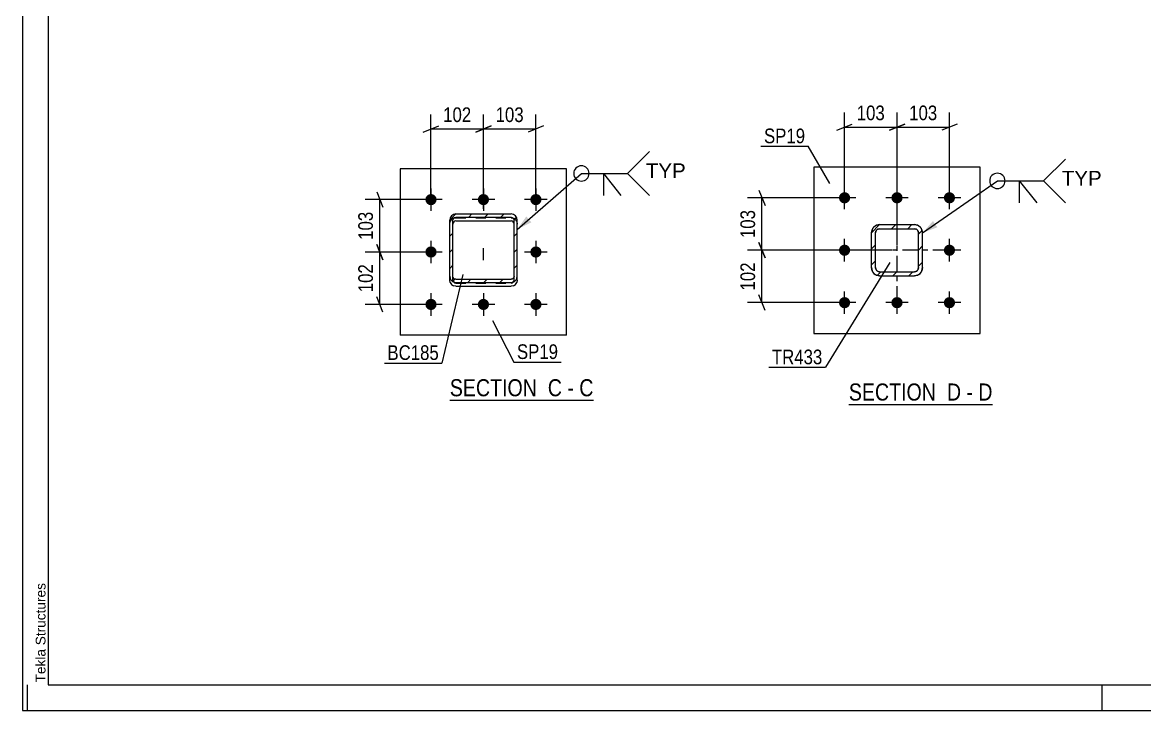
# Model space of a CAD drawing. Header units: millimetres. Extents: x -86 to 755, y -439 to 155.
# Drawn here: x -85.9 to 133.4, y -439.4 to -304.9 of the extents above; entities that cross this region are included whole.
import ezdxf

# ---------------------------------------------------------------- set-up
doc = ezdxf.new("R2010")
doc.units = ezdxf.units.MM
doc.linetypes.add('DXK_LINE_DOT2', pattern=[3.9198, 1.9599, -1.9599])
doc.linetypes.add('DXK_LINE_DOT3', pattern=[5.9187, 2.979, -0.9799, 0.9799, -0.9799])
doc.styles.add('Arial', font='ARIAL.TTF', dxfattribs={"height": 0.2})
doc.styles.add('Arial Narrow', font='ARIALN.TTF', dxfattribs={"height": 0.2})

# ---------------------------------------------------------------- blocks, each defined once
blk = doc.blocks.new('Unknown-814185138-1135')
at = {"color": 5, "linetype": 'Continuous'}
for p, q in [((-85.91, 154.59), (-85.91, -439.41)), ((-80.91, 149.59), (-80.91, -434.41)), ((-84.91, -439.41), (-84.91, -434.41)), ((-80.91, -434.41), (750.09, -434.41)), ((125.09, -439.41), (125.09, -434.41)), ((-85.91, -439.41), (755.09, -439.41))]:
    blk.add_line(p, q, dxfattribs=at)
at = {"color": 174, "linetype": 'Continuous', "style": 'Arial'}
blk.add_text('Tekla Structures', height=1.9102, rotation=90, dxfattribs=at).set_placement((-81.41, -433.91))
blk = doc.blocks.new('Unknown-814185138-13 - 12337')
at = {"color": 6, "linetype": 'Continuous'}
blk.add_line((-2.39, -378.72), (25.68, -378.72), dxfattribs=at)
at = {"color": 0, "linetype": 'Continuous'}
blk.add_wipeout([(15.71, -377.97), (15.71, -374.47), (-2.39, -374.47), (-2.39, -377.97)], dxfattribs=at)
at = {"color": 7, "linetype": 'Continuous', "style": 'Arial Narrow'}
blk.add_text('SECTION ', height=3.34, dxfattribs=at).set_placement((-2.39, -377.97))
at = {"color": 0, "linetype": 'Continuous'}
blk.add_wipeout([(19.53, -377.97), (19.53, -374.47), (16.76, -374.47), (16.76, -377.97)], dxfattribs=at)
at = {"color": 7, "linetype": 'Continuous', "style": 'Arial Narrow'}
blk.add_text('C', height=3.34, dxfattribs=at).set_placement((16.76, -377.97))
at = {"color": 0, "linetype": 'Continuous'}
blk.add_wipeout([(21.86, -377.97), (21.86, -374.47), (20.58, -374.47), (20.58, -377.97)], dxfattribs=at)
at = {"color": 7, "linetype": 'Continuous', "style": 'Arial Narrow'}
blk.add_text('-', height=3.34, dxfattribs=at).set_placement((20.58, -377.97))
at = {"color": 0, "linetype": 'Continuous'}
blk.add_wipeout([(25.68, -377.97), (25.68, -374.47), (22.91, -374.47), (22.91, -377.97)], dxfattribs=at)
at = {"color": 7, "linetype": 'Continuous', "style": 'Arial Narrow'}
blk.add_text('C', height=3.34, dxfattribs=at).set_placement((22.91, -377.97))
blk = doc.blocks.new('Unknown-814185138-16 - 1615')
at = {"color": 6, "linetype": 'Continuous'}
blk.add_line((75.59, -379.56), (103.66, -379.56), dxfattribs=at)
at = {"color": 0, "linetype": 'Continuous'}
blk.add_wipeout([(93.7, -378.81), (93.7, -375.31), (75.59, -375.31), (75.59, -378.81)], dxfattribs=at)
at = {"color": 7, "linetype": 'Continuous', "style": 'Arial Narrow'}
blk.add_text('SECTION ', height=3.34, dxfattribs=at).set_placement((75.59, -378.81))
at = {"color": 0, "linetype": 'Continuous'}
blk.add_wipeout([(97.52, -378.81), (97.52, -375.31), (94.75, -375.31), (94.75, -378.81)], dxfattribs=at)
at = {"color": 7, "linetype": 'Continuous', "style": 'Arial Narrow'}
blk.add_text('D', height=3.34, dxfattribs=at).set_placement((94.75, -378.81))
at = {"color": 0, "linetype": 'Continuous'}
blk.add_wipeout([(99.84, -378.81), (99.84, -375.31), (98.57, -375.31), (98.57, -378.81)], dxfattribs=at)
at = {"color": 7, "linetype": 'Continuous', "style": 'Arial Narrow'}
blk.add_text('-', height=3.34, dxfattribs=at).set_placement((98.57, -378.81))
at = {"color": 0, "linetype": 'Continuous'}
blk.add_wipeout([(103.66, -378.81), (103.66, -375.31), (100.89, -375.31), (100.89, -378.81)], dxfattribs=at)
at = {"color": 7, "linetype": 'Continuous', "style": 'Arial Narrow'}
blk.add_text('D', height=3.34, dxfattribs=at).set_placement((100.89, -378.81))
blk = doc.blocks.new('Part-814185138-12351 - 12337')
at = {"linetype": 'Continuous'}
h = blk.add_hatch(dxfattribs=at)
h.set_pattern_fill('', scale=0.7, style=0, pattern_type=0)
h.set_pattern_definition([(45, (-1.218, -342.3343), (-1.57154, 1.57154), [])])
h.paths.add_polyline_path([(9.58, -342.33), (-1.22, -342.33), (-1.68, -342.43), (-2.07, -342.69), (-2.33, -343.08), (-2.42, -343.55), (-2.42, -354.49), (-2.33, -354.96), (-2.07, -355.35), (-1.68, -355.62), (-1.22, -355.71), (9.58, -355.71), (10.04, -355.62), (10.43, -355.35), (10.69, -354.96), (10.78, -354.49), (10.78, -343.55), (10.69, -343.08), (10.43, -342.69), (10.04, -342.43)])
h.paths.add_polyline_path([(10.14, -343.32), (10.18, -343.55), (10.18, -354.49), (10.14, -354.73), (10.01, -354.92), (9.81, -355.06), (9.58, -355.1), (-1.22, -355.1), (-1.45, -355.06), (-1.64, -354.92), (-1.77, -354.73), (-1.82, -354.49), (-1.82, -343.55), (-1.77, -343.32), (-1.64, -343.12), (-1.45, -342.99), (-1.22, -342.94), (9.58, -342.94), (9.81, -342.99), (10.01, -343.12)])
at = {"color": 2, "linetype": 'Continuous'}
for p, q in [((-2.33, -343.08), (-2.42, -343.55)), ((-2.42, -354.49), (-2.42, -343.55)), ((-1.82, -343.55), (-1.77, -343.32)), ((-1.82, -354.49), (-1.82, -343.55)), ((-1.77, -344.06), (-1.82, -344.3)), ((-1.77, -343.32), (-1.64, -343.12)), ((-1.64, -343.87), (-1.77, -344.06)), ((-1.22, -342.33), (-1.68, -342.43)), ((-1.64, -343.12), (-1.45, -342.99)), ((-1.45, -343.73), (-1.64, -343.87)), ((-1.45, -342.99), (-1.22, -342.94)), ((-1.22, -343.69), (-1.45, -343.73)), ((-1.22, -342.33), (9.58, -342.33)), ((-1.22, -342.94), (9.58, -342.94)), ((-1.22, -343.69), (9.58, -343.69)), ((10.04, -342.43), (9.58, -342.33)), ((9.58, -342.94), (9.81, -342.99)), ((9.81, -343.73), (9.58, -343.69)), ((9.81, -342.99), (10.01, -343.12)), ((10.01, -343.87), (9.81, -343.73)), ((10.01, -343.12), (10.14, -343.32)), ((10.14, -344.06), (10.01, -343.87)), ((10.14, -343.32), (10.18, -343.55)), ((10.18, -344.3), (10.14, -344.06)), ((10.18, -354.49), (10.18, -343.55)), ((10.78, -343.55), (10.69, -343.08)), ((10.78, -354.49), (10.78, -343.55)), ((-2.42, -355.24), (-2.42, -354.49)), ((-2.42, -354.49), (-2.33, -354.96)), ((-2.33, -355.7), (-2.42, -355.24)), ((-1.77, -354.73), (-1.82, -354.49)), ((-1.64, -354.92), (-1.77, -354.73)), ((-1.45, -355.06), (-1.64, -354.92)), ((-1.22, -355.1), (-1.45, -355.06)), ((-1.22, -355.1), (9.58, -355.1)), ((9.81, -355.06), (9.58, -355.1)), ((10.01, -354.92), (9.81, -355.06)), ((10.14, -354.73), (10.01, -354.92)), ((10.18, -354.49), (10.14, -354.73)), ((10.69, -354.96), (10.78, -354.49)), ((10.78, -355.24), (10.69, -355.7)), ((10.78, -355.24), (10.78, -354.49)), ((-1.68, -355.62), (-1.22, -355.71)), ((-1.22, -356.46), (-1.68, -356.36)), ((-1.22, -355.71), (9.58, -355.71)), ((-1.22, -356.46), (9.58, -356.46)), ((9.58, -355.71), (10.04, -355.62)), ((10.04, -356.36), (9.58, -356.46))]:
    blk.add_line(p, q, dxfattribs=at)
at = {"color": 7, "linetype": 'DXK_LINE_DOT2'}
for p, q in [((-2.42, -354.49), (-2.42, -343.55)), ((-2.42, -344.3), (-2.33, -343.83)), ((-1.82, -355.24), (-1.82, -343.55)), ((-1.68, -343.17), (-1.22, -343.08)), ((-1.22, -343.08), (9.58, -343.08)), ((9.58, -343.08), (10.04, -343.17)), ((10.18, -355.24), (10.18, -343.55)), ((10.69, -343.83), (10.78, -344.3)), ((10.78, -354.49), (10.78, -343.55)), ((-1.82, -355.24), (-1.77, -355.47)), ((10.14, -355.47), (10.18, -355.24)), ((-1.77, -355.47), (-1.64, -355.67)), ((-1.64, -355.67), (-1.45, -355.8)), ((-1.45, -355.8), (-1.22, -355.85)), ((-1.22, -355.85), (9.58, -355.85)), ((9.58, -355.85), (9.81, -355.8)), ((9.81, -355.8), (10.01, -355.67)), ((10.01, -355.67), (10.14, -355.47))]:
    blk.add_line(p, q, dxfattribs=at)
at = {"color": 7, "linetype": 'DXK_LINE_DOT3'}
blk.add_line((4.18, -351.39), (4.18, -349.02), dxfattribs=at)
at = {"color": 2, "linetype": 'Continuous'}
for centre, start, end in [((-1.21, -343.54), 112.882, 157.8784), ((9.57, -343.54), 22.1216, 67.118), ((-1.21, -354.51), 202.1216, 247.118), ((9.57, -354.51), 292.882, 337.8784), ((-1.21, -355.25), 202.1216, 247.118), ((9.57, -355.25), 292.882, 337.8784)]:
    blk.add_arc(centre, 1.21, start, end, dxfattribs=at)
at = {"color": 7, "linetype": 'DXK_LINE_DOT2'}
for centre, start, end in [((-1.21, -344.28), 112.882, 157.8784), ((9.57, -344.28), 22.1216, 67.118)]:
    blk.add_arc(centre, 1.21, start, end, dxfattribs=at)
blk = doc.blocks.new('Bolt-814185138-12459 - 12337')
at = {"linetype": 'Continuous'}
for points in [[(-6.07, -340.62, -1), (-6.07, -338.42, -1)], [(4.18, -340.62, -1), (4.18, -338.42, -1)], [(14.43, -340.62, -1), (14.43, -338.42, -1)], [(-6.07, -350.87, -1), (-6.07, -348.67, -1)], [(14.43, -350.87, -1), (14.43, -348.67, -1)], [(-6.07, -361.12, -1), (-6.07, -358.92, -1)], [(4.18, -361.12, -1), (4.18, -358.92, -1)], [(14.43, -361.12, -1), (14.43, -358.92, -1)]]:
    blk.add_hatch(color=1, dxfattribs=at).paths.add_polyline_path(points)
at = {"color": 1, "linetype": 'Continuous'}
for p, q in [((-6.07, -337.32), (-6.07, -341.72)), ((4.18, -337.32), (4.18, -341.72)), ((14.43, -337.32), (14.43, -341.72)), ((-3.87, -339.52), (-8.27, -339.52)), ((6.38, -339.52), (1.98, -339.52)), ((16.63, -339.52), (12.23, -339.52)), ((-6.07, -347.57), (-6.07, -351.97)), ((14.43, -347.57), (14.43, -351.97)), ((-3.87, -349.77), (-8.27, -349.77)), ((16.63, -349.77), (12.23, -349.77)), ((-6.07, -357.82), (-6.07, -362.22)), ((4.18, -357.82), (4.18, -362.22)), ((14.43, -357.82), (14.43, -362.22)), ((-3.87, -360.02), (-8.27, -360.02)), ((6.38, -360.02), (1.98, -360.02)), ((16.63, -360.02), (12.23, -360.02))]:
    blk.add_line(p, q, dxfattribs=at)
blk = doc.blocks.new('Part-814185138-12355 - 12337')
at = {"color": 2, "linetype": 'Continuous'}
for p, q in [((20.43, -333.52), (-12.07, -333.52)), ((-12.07, -333.52), (-12.07, -366.02)), ((20.43, -366.02), (20.43, -333.52)), ((20.43, -366.02), (-12.07, -366.02))]:
    blk.add_line(p, q, dxfattribs=at)
blk = doc.blocks.new('Part-814185138-1662 - 1615')
at = {"linetype": 'Continuous'}
h = blk.add_hatch(dxfattribs=at)
h.set_pattern_fill('', scale=0.7, style=0, pattern_type=0)
h.set_pattern_definition([(45, (81.5956, -344.4233), (-1.57154, 1.57154), [])])
h.paths.add_polyline_path([(88.4, -344.42), (81.6, -344.42), (80.98, -344.55), (80.46, -344.89), (80.12, -345.41), (80, -346.02), (80, -352.82), (80.12, -353.44), (80.46, -353.95), (80.98, -354.3), (81.6, -354.42), (88.4, -354.42), (89.01, -354.3), (89.53, -353.95), (89.87, -353.44), (90, -352.82), (90, -346.02), (89.87, -345.41), (89.53, -344.89), (89.01, -344.55)])
h.paths.add_polyline_path([(89.13, -345.72), (89.2, -346.02), (89.2, -352.82), (89.13, -353.13), (88.96, -353.39), (88.7, -353.56), (88.4, -353.62), (81.6, -353.62), (81.29, -353.56), (81.03, -353.39), (80.86, -353.13), (80.8, -352.82), (80.8, -346.02), (80.86, -345.72), (81.03, -345.46), (81.29, -345.28), (81.6, -345.22), (88.4, -345.22), (88.7, -345.28), (88.96, -345.46)])
at = {"color": 7, "linetype": 'DXK_LINE_DOT3'}
for p, q in [((85, -359.42), (85, -339.42)), ((95, -349.42), (75, -349.42))]:
    blk.add_line(p, q, dxfattribs=at)
at = {"color": 7, "linetype": 'DXK_LINE_DOT2'}
for p, q in [((80, -346.02), (80.12, -345.41)), ((80, -352.82), (80, -346.02)), ((80.86, -345.72), (80.8, -346.02)), ((80.8, -352.82), (80.8, -346.02)), ((80.98, -344.55), (81.6, -344.42)), ((81.6, -345.22), (81.29, -345.28)), ((81.6, -344.42), (88.4, -344.42)), ((81.6, -345.22), (88.4, -345.22)), ((88.4, -344.42), (89.01, -344.55)), ((88.7, -345.28), (88.4, -345.22)), ((89.2, -346.02), (89.13, -345.72)), ((89.2, -352.82), (89.2, -346.02)), ((89.87, -345.41), (90, -346.02)), ((90, -352.82), (90, -346.02)), ((80.12, -353.44), (80, -352.82)), ((80.8, -352.82), (80.86, -353.13)), ((89.13, -353.13), (89.2, -352.82)), ((90, -352.82), (89.87, -353.44)), ((81.6, -354.42), (80.98, -354.3)), ((81.29, -353.56), (81.6, -353.62)), ((81.6, -353.62), (88.4, -353.62)), ((81.6, -354.42), (88.4, -354.42)), ((88.4, -353.62), (88.7, -353.56)), ((89.01, -354.3), (88.4, -354.42))]:
    blk.add_line(p, q, dxfattribs=at)
at = {"color": 2, "linetype": 'Continuous'}
for p, q in [((80.12, -345.41), (80, -346.02)), ((80, -352.82), (80, -346.02)), ((80.8, -346.02), (80.86, -345.72)), ((80.8, -352.82), (80.8, -346.02)), ((81.6, -344.42), (80.98, -344.55)), ((81.29, -345.28), (81.6, -345.22)), ((81.6, -344.42), (88.4, -344.42)), ((81.6, -345.22), (88.4, -345.22)), ((89.01, -344.55), (88.4, -344.42)), ((88.4, -345.22), (88.7, -345.28)), ((89.13, -345.72), (89.2, -346.02)), ((89.2, -352.82), (89.2, -346.02)), ((90, -346.02), (89.87, -345.41)), ((90, -352.82), (90, -346.02)), ((80, -352.82), (80.12, -353.44)), ((80.86, -353.13), (80.8, -352.82)), ((89.2, -352.82), (89.13, -353.13)), ((89.87, -353.44), (90, -352.82)), ((80.98, -354.3), (81.6, -354.42)), ((81.6, -353.62), (81.29, -353.56)), ((81.6, -353.62), (88.4, -353.62)), ((81.6, -354.42), (88.4, -354.42)), ((88.7, -353.56), (88.4, -353.62)), ((88.4, -354.42), (89.01, -354.3))]:
    blk.add_line(p, q, dxfattribs=at)
at = {"color": 7, "linetype": 'DXK_LINE_DOT2'}
for centre, radius, start, end in [((81.6, -346.02), 1.6, 112.5, 157.5), ((81.6, -346.02), 0.8, 112.5, 157.5), ((88.4, -346.02), 0.8, 22.5, 67.5), ((88.4, -346.02), 1.6, 22.5, 67.5), ((81.6, -352.82), 1.6, 202.5, 247.5), ((81.6, -352.82), 0.8, 202.5, 247.5), ((88.4, -352.82), 0.8, 292.5, 337.5), ((88.4, -352.82), 1.6, 292.5, 337.5)]:
    blk.add_arc(centre, radius, start, end, dxfattribs=at)
at = {"color": 2, "linetype": 'Continuous'}
for centre, radius, start, end in [((81.6, -346.02), 1.6, 112.5, 157.5), ((81.6, -346.02), 0.8, 112.5, 157.5), ((88.4, -346.02), 0.8, 22.5, 67.5), ((88.4, -346.02), 1.6, 22.5, 67.5), ((81.6, -352.82), 1.6, 202.5, 247.5), ((81.6, -352.82), 0.8, 202.5, 247.5), ((88.4, -352.82), 0.8, 292.5, 337.5), ((88.4, -352.82), 1.6, 292.5, 337.5)]:
    blk.add_arc(centre, radius, start, end, dxfattribs=at)
blk = doc.blocks.new('Part-814185138-1770 - 1615')
at = {"color": 2, "linetype": 'Continuous'}
for p, q in [((101.25, -333.17), (68.75, -333.17)), ((68.75, -333.17), (68.75, -365.67)), ((101.25, -365.67), (101.25, -333.17)), ((68.75, -365.67), (101.25, -365.67))]:
    blk.add_line(p, q, dxfattribs=at)
blk = doc.blocks.new('Bolt-814185138-1667 - 1615')
at = {"linetype": 'Continuous'}
for points in [[(74.75, -340.27, -1), (74.75, -338.07, -1)], [(85, -340.27, -1), (85, -338.07, -1)], [(95.25, -340.27, -1), (95.25, -338.07, -1)], [(74.75, -350.52, -1), (74.75, -348.32, -1)], [(95.25, -350.52, -1), (95.25, -348.32, -1)], [(74.75, -360.77, -1), (74.75, -358.57, -1)], [(85, -360.77, -1), (85, -358.57, -1)], [(95.25, -360.77, -1), (95.25, -358.57, -1)]]:
    blk.add_hatch(color=1, dxfattribs=at).paths.add_polyline_path(points)
at = {"color": 1, "linetype": 'Continuous'}
for p, q in [((74.75, -341.37), (74.75, -336.97)), ((85, -341.37), (85, -336.97)), ((95.25, -341.37), (95.25, -336.97)), ((76.95, -339.17), (72.55, -339.17)), ((87.2, -339.17), (82.8, -339.17)), ((97.45, -339.17), (93.05, -339.17)), ((74.75, -351.62), (74.75, -347.22)), ((95.25, -351.62), (95.25, -347.22)), ((76.95, -349.42), (72.55, -349.42)), ((97.45, -349.42), (93.05, -349.42)), ((74.75, -361.87), (74.75, -357.47)), ((85, -361.87), (85, -357.47)), ((95.25, -361.87), (95.25, -357.47)), ((76.95, -359.67), (72.55, -359.67)), ((87.2, -359.67), (82.8, -359.67)), ((97.45, -359.67), (93.05, -359.67))]:
    blk.add_line(p, q, dxfattribs=at)
blk = doc.blocks.new('StraightDimension-814185138-12693 - 12337')
at = {"color": 7, "linetype": 'Continuous'}
for p, q in [((-7.07, -339.52), (-18.92, -339.52)), ((-16.67, -338.02), (-15.47, -341.02)), ((-16.07, -349.77), (-16.07, -339.52)), ((-15.47, -351.27), (-16.67, -348.27)), ((-7.07, -349.77), (-18.92, -349.77))]:
    blk.add_line(p, q, dxfattribs=at)
at = {"color": 0}
blk.add_wipeout([(-16.82, -341.3), (-21.02, -341.3), (-21.02, -347.98), (-16.82, -347.98)], dxfattribs=at)
at = {"color": 3, "style": 'Arial Narrow'}
blk.add_text('103', height=2.863, rotation=90.0002, dxfattribs=at).set_placement((-17.42, -347.38))
blk = doc.blocks.new('StraightDimension-814185138-12565 - 12337')
at = {"color": 7, "linetype": 'Continuous'}
for p, q in [((4.18, -341.33), (4.18, -322.86)), ((14.43, -338.52), (14.43, -322.86)), ((2.68, -326.31), (5.68, -325.11)), ((4.18, -325.71), (14.43, -325.71)), ((15.93, -325.11), (12.93, -326.31))]:
    blk.add_line(p, q, dxfattribs=at)
at = {"color": 0}
blk.add_wipeout([(12.65, -324.96), (12.65, -320.76), (5.96, -320.76), (5.96, -324.96)], dxfattribs=at)
at = {"color": 3, "style": 'Arial Narrow'}
blk.add_text('103', height=2.863, dxfattribs=at).set_placement((6.56, -324.36))
blk = doc.blocks.new('StraightDimension-814185138-12694 - 12337')
at = {"color": 7, "linetype": 'Continuous'}
for p, q in [((-16.67, -348.27), (-15.47, -351.27)), ((-7.07, -349.77), (-18.92, -349.77)), ((-16.07, -360.02), (-16.07, -349.77)), ((-15.47, -361.52), (-16.67, -358.52)), ((-7.07, -360.02), (-18.92, -360.02))]:
    blk.add_line(p, q, dxfattribs=at)
at = {"color": 0}
blk.add_wipeout([(-16.82, -351.55), (-21.02, -351.55), (-21.02, -358.23), (-16.82, -358.23)], dxfattribs=at)
at = {"color": 3, "style": 'Arial Narrow'}
blk.add_text('102', height=2.863, rotation=90.0002, dxfattribs=at).set_placement((-17.42, -357.63))
blk = doc.blocks.new('StraightDimension-814185138-12566 - 12337')
at = {"color": 7, "linetype": 'Continuous'}
for p, q in [((-6.07, -338.52), (-6.07, -322.86)), ((4.18, -341.33), (4.18, -322.86)), ((-7.57, -326.31), (-4.57, -325.11)), ((-6.07, -325.71), (4.18, -325.71)), ((5.68, -325.11), (2.68, -326.31))]:
    blk.add_line(p, q, dxfattribs=at)
at = {"color": 0}
blk.add_wipeout([(2.4, -324.96), (2.4, -320.76), (-4.29, -320.76), (-4.29, -324.96)], dxfattribs=at)
at = {"color": 3, "style": 'Arial Narrow'}
blk.add_text('102', height=2.863, dxfattribs=at).set_placement((-3.69, -324.36))
blk = doc.blocks.new('StraightDimension-814185138-13199 - 1615')
at = {"color": 7, "linetype": 'Continuous'}
for p, q in [((85, -348.42), (85, -322.5)), ((95.25, -338.17), (95.25, -322.5)), ((83.5, -325.95), (86.5, -324.75)), ((85, -325.35), (95.25, -325.35)), ((96.75, -324.75), (93.75, -325.95))]:
    blk.add_line(p, q, dxfattribs=at)
at = {"color": 0}
blk.add_wipeout([(93.46, -324.6), (93.46, -320.4), (86.78, -320.4), (86.78, -324.6)], dxfattribs=at)
at = {"color": 3, "style": 'Arial Narrow'}
blk.add_text('103', height=2.863, dxfattribs=at).set_placement((87.38, -324))
blk = doc.blocks.new('StraightDimension-814185138-13200 - 1615')
at = {"color": 7, "linetype": 'Continuous'}
for p, q in [((74.75, -338.17), (74.75, -322.5)), ((85, -348.42), (85, -322.5)), ((73.25, -325.95), (76.25, -324.75)), ((74.75, -325.35), (85, -325.35)), ((86.5, -324.75), (83.5, -325.95))]:
    blk.add_line(p, q, dxfattribs=at)
at = {"color": 0}
blk.add_wipeout([(83.21, -324.6), (83.21, -320.4), (76.53, -320.4), (76.53, -324.6)], dxfattribs=at)
at = {"color": 3, "style": 'Arial Narrow'}
blk.add_text('103', height=2.863, dxfattribs=at).set_placement((77.13, -324))
blk = doc.blocks.new('StraightDimension-814185138-13254 - 1615')
at = {"color": 7, "linetype": 'Continuous'}
for p, q in [((58.01, -337.67), (59.21, -340.67)), ((73.75, -339.17), (55.76, -339.17)), ((58.61, -349.42), (58.61, -339.17)), ((59.21, -350.92), (58.01, -347.92)), ((84, -349.42), (55.76, -349.42))]:
    blk.add_line(p, q, dxfattribs=at)
at = {"color": 0}
blk.add_wipeout([(57.86, -340.96), (53.66, -340.96), (53.66, -347.64), (57.86, -347.64)], dxfattribs=at)
at = {"color": 3, "style": 'Arial Narrow'}
blk.add_text('103', height=2.863, rotation=90.0002, dxfattribs=at).set_placement((57.26, -347.04))
blk = doc.blocks.new('StraightDimension-814185138-13255 - 1615')
at = {"color": 7, "linetype": 'Continuous'}
for p, q in [((58.01, -347.92), (59.21, -350.92)), ((84, -349.42), (55.76, -349.42)), ((58.61, -359.67), (58.61, -349.42)), ((59.21, -361.17), (58.01, -358.17)), ((73.75, -359.67), (55.76, -359.67))]:
    blk.add_line(p, q, dxfattribs=at)
at = {"color": 0}
blk.add_wipeout([(57.86, -351.21), (53.66, -351.21), (53.66, -357.89), (57.86, -357.89)], dxfattribs=at)
at = {"color": 3, "style": 'Arial Narrow'}
blk.add_text('102', height=2.863, rotation=90.0002, dxfattribs=at).set_placement((57.26, -357.29))
blk = doc.blocks.new('WeldMark-814185138-13009 - 12337')
at = {"linetype": 'Continuous'}
blk.add_hatch(color=30, dxfattribs=at).paths.add_polyline_path([(13.54, -343.95), (10.78, -345.36), (12.55, -342.82)])
at = {"color": 30, "linetype": 'Continuous'}
for p, q in [((10.78, -345.36), (23.32, -334.41)), ((23.32, -334.41), (32.32, -334.41))]:
    blk.add_line(p, q, dxfattribs=at)
at = {"color": 3, "linetype": 'Continuous'}
for q in [(31.04, -338.7), (27.61, -338.7)]:
    blk.add_line((27.61, -334.41), q, dxfattribs=at)
for start, end in [(90, 270), (270, 90)]:
    blk.add_arc((23.32, -334.41), 1.5, start, end, dxfattribs=at)
at = {"color": 0, "linetype": 'Continuous'}
blk.add_wipeout([(43.7, -335.31), (43.7, -332.31), (35.92, -332.31), (35.92, -335.31)], dxfattribs=at)
blk.add_wipeout([(43.7, -335.31), (43.7, -332.31), (35.92, -332.31), (35.92, -335.31)], dxfattribs=at)
at = {"color": 3, "linetype": 'Continuous'}
for q in [(36.61, -330.13), (36.61, -338.7)]:
    blk.add_line((32.32, -334.41), q, dxfattribs=at)
at = {"color": 3, "linetype": 'Continuous', "style": 'Arial'}
blk.add_text('TYP', height=2.865, dxfattribs=at).set_placement((35.92, -335.31))
blk = doc.blocks.new('Mark-814185138-12697 - 12337')
at = {"color": 0}
blk.add_wipeout([(-4.53, -370.87), (-4.53, -367.87), (-14.58, -367.87), (-14.58, -370.87)], dxfattribs=at)
blk.add_wipeout([(-4.53, -370.87), (-4.53, -367.87), (-14.58, -367.87), (-14.58, -370.87)], dxfattribs=at)
at = {"color": 30, "linetype": 'Continuous'}
for p in [(0.18, -354.15), (-15.18, -371.47)]:
    blk.add_line(p, (-3.93, -371.47), dxfattribs=at)
at = {"color": 3, "style": 'Arial Narrow'}
blk.add_text('BC185', height=2.863, dxfattribs=at).set_placement((-14.58, -370.87))
blk = doc.blocks.new('Mark-814185138-12698 - 12337')
at = {"color": 0}
blk.add_wipeout([(18.77, -370.68), (18.77, -367.68), (10.73, -367.68), (10.73, -370.68)], dxfattribs=at)
blk.add_wipeout([(18.77, -370.68), (18.77, -367.68), (10.73, -367.68), (10.73, -370.68)], dxfattribs=at)
at = {"color": 30, "linetype": 'Continuous'}
for p, q in [((5.95, -363.16), (10.13, -371.28)), ((10.13, -371.28), (19.37, -371.28))]:
    blk.add_line(p, q, dxfattribs=at)
at = {"color": 3, "style": 'Arial Narrow'}
blk.add_text('SP19', height=2.863, dxfattribs=at).set_placement((10.73, -370.68))
blk = doc.blocks.new('WeldMark-814185138-1877 - 1615')
at = {"linetype": 'Continuous'}
blk.add_hatch(color=30, dxfattribs=at).paths.add_polyline_path([(92.89, -344.93), (90, -346.02), (92.03, -343.7)])
at = {"color": 30, "linetype": 'Continuous'}
for p, q in [((90, -346.02), (104.61, -335.87)), ((104.61, -335.87), (113.61, -335.87))]:
    blk.add_line(p, q, dxfattribs=at)
at = {"color": 3, "linetype": 'Continuous'}
for q in [(112.33, -340.16), (108.9, -340.16)]:
    blk.add_line((108.9, -335.87), q, dxfattribs=at)
for start, end in [(90, 270), (270, 90)]:
    blk.add_arc((104.61, -335.87), 1.5, start, end, dxfattribs=at)
at = {"color": 0, "linetype": 'Continuous'}
blk.add_wipeout([(124.99, -336.77), (124.99, -333.77), (117.21, -333.77), (117.21, -336.77)], dxfattribs=at)
blk.add_wipeout([(124.99, -336.77), (124.99, -333.77), (117.21, -333.77), (117.21, -336.77)], dxfattribs=at)
at = {"color": 3, "linetype": 'Continuous'}
for q in [(117.9, -331.59), (117.9, -340.16)]:
    blk.add_line((113.61, -335.87), q, dxfattribs=at)
at = {"color": 3, "linetype": 'Continuous', "style": 'Arial'}
blk.add_text('TYP', height=2.865, dxfattribs=at).set_placement((117.21, -336.77))
blk = doc.blocks.new('Mark-814185138-1766 - 1615')
at = {"color": 0}
blk.add_wipeout([(67.05, -328.5), (67.05, -325.5), (59.01, -325.5), (59.01, -328.5)], dxfattribs=at)
blk.add_wipeout([(67.05, -328.5), (67.05, -325.5), (59.01, -325.5), (59.01, -328.5)], dxfattribs=at)
at = {"color": 30, "linetype": 'Continuous'}
for p in [(58.41, -329.1), (71.89, -336.4)]:
    blk.add_line(p, (67.65, -329.1), dxfattribs=at)
at = {"color": 3, "style": 'Arial Narrow'}
blk.add_text('SP19', height=2.863, dxfattribs=at).set_placement((59.01, -328.5))
blk = doc.blocks.new('Mark-814185138-1658 - 1615')
at = {"color": 0}
blk.add_wipeout([(70.42, -371.71), (70.42, -368.71), (60.55, -368.71), (60.55, -371.71)], dxfattribs=at)
blk.add_wipeout([(70.42, -371.71), (70.42, -368.71), (60.55, -368.71), (60.55, -371.71)], dxfattribs=at)
at = {"color": 30, "linetype": 'Continuous'}
for p in [(83.6, -351.8), (59.95, -372.31)]:
    blk.add_line(p, (71.02, -372.31), dxfattribs=at)
at = {"color": 3, "style": 'Arial Narrow'}
blk.add_text('TR433', height=2.863, dxfattribs=at).set_placement((60.55, -371.71))

msp = doc.modelspace()

# ---------------------------------------------------------------- block references
for name in ['Unknown-814185138-1135', 'Part-814185138-1770 - 1615', 'Part-814185138-12355 - 12337', 'Bolt-814185138-12459 - 12337', 'Bolt-814185138-1667 - 1615', 'Part-814185138-1662 - 1615', 'Part-814185138-12351 - 12337']:
    msp.add_blockref(name, (0, 0))

# ---------------------------------------------------------------- next in the draw order: block references
for name in ['StraightDimension-814185138-12565 - 12337', 'StraightDimension-814185138-13199 - 1615', 'Mark-814185138-1766 - 1615', 'StraightDimension-814185138-12693 - 12337', 'Mark-814185138-12698 - 12337', 'Unknown-814185138-13 - 12337', 'Unknown-814185138-16 - 1615']:
    msp.add_blockref(name, (0, 0))

# ---------------------------------------------------------------- next in the draw order: block references
for name in ['StraightDimension-814185138-12566 - 12337', 'StraightDimension-814185138-13200 - 1615', 'WeldMark-814185138-13009 - 12337', 'WeldMark-814185138-1877 - 1615', 'StraightDimension-814185138-12694 - 12337']:
    msp.add_blockref(name, (0, 0))

# ---------------------------------------------------------------- next in the draw order: block references
for name in ['StraightDimension-814185138-13254 - 1615', 'Mark-814185138-12697 - 12337']:
    msp.add_blockref(name, (0, 0))

# ---------------------------------------------------------------- next in the draw order: block references
msp.add_blockref('StraightDimension-814185138-13255 - 1615', (0, 0))

# ---------------------------------------------------------------- next in the draw order: block references
msp.add_blockref('Mark-814185138-1658 - 1615', (0, 0))

doc.saveas('drawing.dxf')
